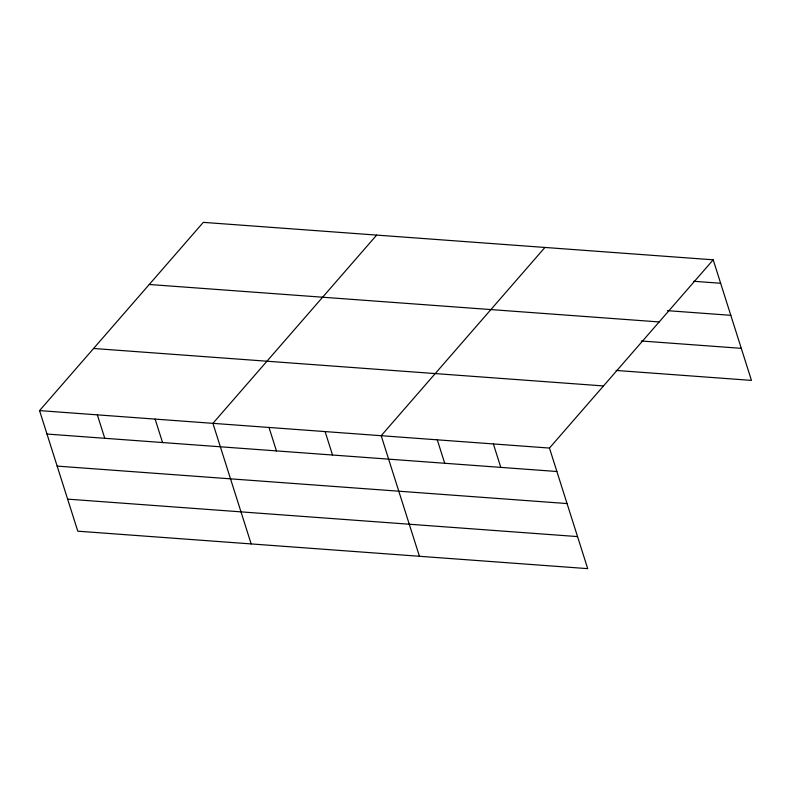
<?xml version="1.0" encoding="UTF-8"?>
<svg xmlns="http://www.w3.org/2000/svg" width="791" height="791" viewBox="0 0 791 791"><rect width="100%" height="100%" fill="white"/><g stroke="black" fill="none" stroke-linecap="round" stroke-linejoin="round"><path stroke-width="1.19" d="M713.205 259.814L549.458 448.062L587.703 568.64L77.795 531.186L39.55 410.608L203.297 222.36L713.205 259.814L751.45 380.392L616.1 370.445M376.664 235.095L212.917 423.343L251.162 543.921M544.93 247.454L381.183 435.703L419.438 556.281M693.816 281.289L720.641 283.257M667.396 310.655L730.805 315.312M149.262 284.483L659.17 321.937M641.293 340.99L741.286 348.337M93.585 348.485L603.493 385.939M39.55 410.608L549.458 448.062M46.985 434.051L556.894 471.505M57.15 466.107L567.058 503.56M67.631 499.131L577.539 536.585M493.366 443.939L500.802 467.382M437.275 439.826L444.71 463.269M325.101 431.589L332.536 455.023M269.009 427.466L276.445 450.91M155.125 419.101L162.56 442.545M97.342 414.86L104.778 438.303"/></g></svg>
